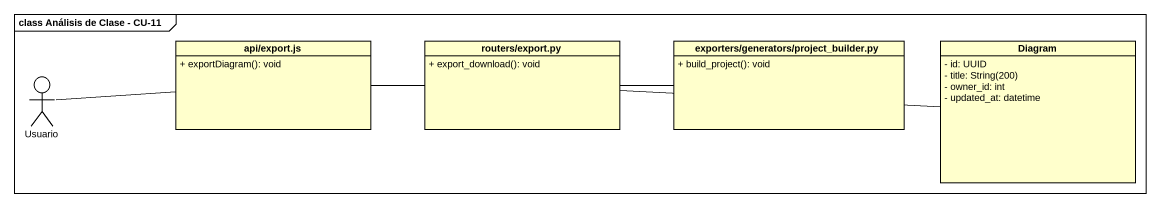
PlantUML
@startuml
mainframe class Análisis de Clase - CU-11
allowmixing
hide circle
hide empty members
skinparam classAttributeIconSize 0
class "api/export.js" as api_export_js {
  + exportDiagram(): void
}
class "routers/export.py" as routers_export_py {
  + export_download(): void
}
class "exporters/generators/project_builder.py" as exporters_generators {
  + build_project(): void
}
class Diagram {
  - id: UUID
  {field} - title: String(200)
  - owner_id: int
  - updated_at: datetime
}
actor Usuario
api_export_js -right- routers_export_py
routers_export_py -right- exporters_generators
routers_export_py -right- Diagram
Usuario -right- api_export_js
@enduml
